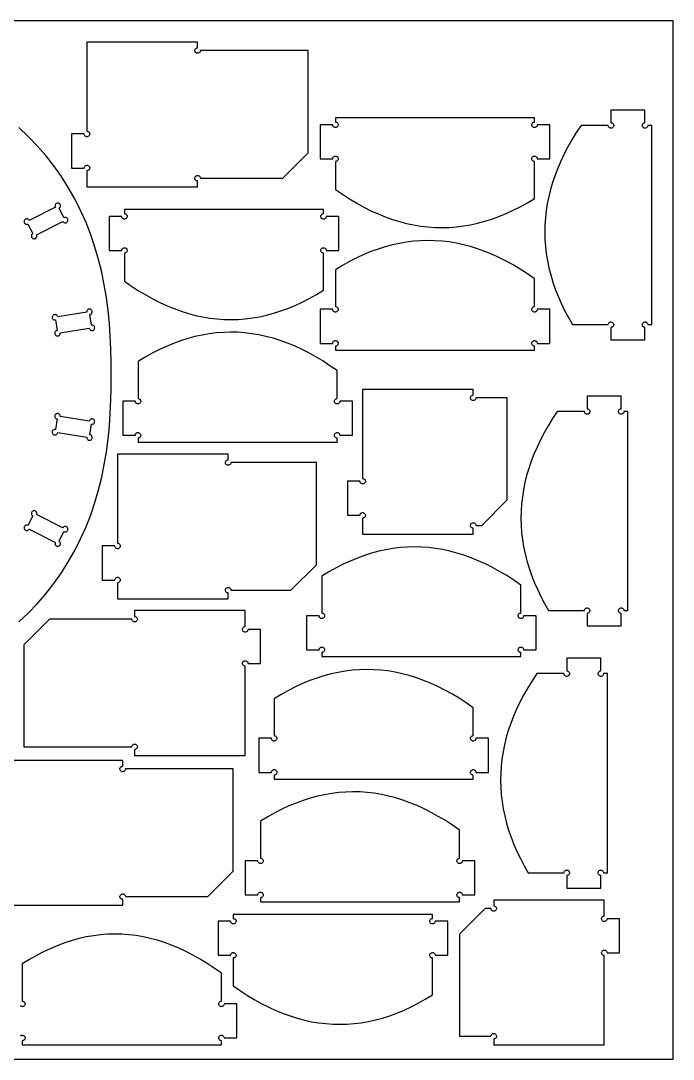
# Model space of a CAD drawing. Extents: x 0 to 2440, y -1470 to 1220.
# Drawn here: x 1673 to 2440, y 0 to 1220 of the extents above; entities that cross this region are included whole.
import ezdxf

# ---------------------------------------------------------------- set-up
doc = ezdxf.new("R2010")
doc.units = 0
doc.layers.add('CUT', color=1, linetype='Continuous')
doc.layers.add('REFERENCE-SHEET', color=8, linetype='Continuous')

msp = doc.modelspace()

# ---------------------------------------------------------------- linework, layer by layer
at = {"layer": 'CUT'}
for points in [[(1751, 1195), (1751, 1090.2), (1751.7, 1090.1), (1752.3, 1089.9), (1752.9, 1089.6), (1753.4, 1089.1), (1753.8, 1088.5), (1754.1, 1087.9), (1754.2, 1087.2), (1754.2, 1086.5), (1754, 1085.9), (1753.7, 1085.3), (1753.3, 1084.7), (1752.7, 1084.3), (1752.1, 1084), (1751.5, 1083.8), (1750.8, 1083.8), (1750.1, 1083.9), (1749.5, 1084.2), (1748.9, 1084.6), (1748.4, 1085.1), (1748.1, 1085.7), (1747.9, 1086.3), (1747.8, 1087), (1733, 1087), (1733, 1047), (1747.8, 1047), (1747.9, 1047.7), (1748.1, 1048.3), (1748.4, 1048.9), (1748.9, 1049.4), (1749.5, 1049.8), (1750.1, 1050.1), (1750.8, 1050.2), (1751.5, 1050.2), (1752.1, 1050), (1752.7, 1049.7), (1753.3, 1049.3), (1753.7, 1048.7), (1754, 1048.1), (1754.2, 1047.5), (1754.2, 1046.8), (1754.1, 1046.1), (1753.8, 1045.5), (1753.4, 1044.9), (1752.9, 1044.4), (1752.3, 1044.1), (1751.7, 1043.9), (1751, 1043.8), (1751, 1025), (1881, 1025), (1881, 1031.8), (1880.3, 1031.9), (1879.7, 1032.1), (1879.1, 1032.4), (1878.6, 1032.9), (1878.2, 1033.5), (1877.9, 1034.1), (1877.8, 1034.8), (1877.8, 1035.5), (1878, 1036.1), (1878.3, 1036.7), (1878.7, 1037.3), (1879.3, 1037.7), (1879.9, 1038), (1880.5, 1038.2), (1881.2, 1038.2), (1881.9, 1038.1), (1882.5, 1037.8), (1883.1, 1037.4), (1883.6, 1036.9), (1883.9, 1036.3), (1884.1, 1035.7), (1884.2, 1035), (1981, 1035), (2011, 1065), (2011, 1185), (1884.2, 1185), (1884.1, 1184.3), (1883.9, 1183.7), (1883.6, 1183.1), (1883.1, 1182.6), (1882.5, 1182.2), (1881.9, 1181.9), (1881.2, 1181.8), (1880.5, 1181.8), (1879.9, 1182), (1879.3, 1182.3), (1878.7, 1182.7), (1878.3, 1183.3), (1878, 1183.9), (1877.8, 1184.5), (1877.8, 1185.2), (1877.9, 1185.9), (1878.2, 1186.5), (1878.6, 1187.1), (1879.1, 1187.6), (1879.7, 1187.9), (1880.3, 1188.1), (1881, 1188.2), (1881, 1195)], [(2414.8, 1097), (2410, 1097), (2410, 1096.3), (2409.8, 1095.7), (2409.4, 1095.1), (2408.9, 1094.6), (2408.4, 1094.2), (2407.7, 1093.9), (2407.1, 1093.8), (2406.4, 1093.8), (2405.7, 1094), (2405.1, 1094.3), (2404.6, 1094.7), (2404.2, 1095.3), (2403.8, 1095.9), (2403.7, 1096.5), (2403.7, 1097.2), (2403.8, 1097.9), (2404, 1098.5), (2404.4, 1099.1), (2404.9, 1099.6), (2405.5, 1099.9), (2406.2, 1100.1), (2406.8, 1100.2), (2406.8, 1115), (2366.8, 1115), (2366.8, 1100.2), (2367.5, 1100.1), (2368.2, 1099.9), (2368.8, 1099.6), (2369.3, 1099.1), (2369.7, 1098.5), (2369.9, 1097.9), (2370, 1097.2), (2370, 1096.5), (2369.8, 1095.9), (2369.5, 1095.3), (2369.1, 1094.7), (2368.6, 1094.3), (2368, 1094), (2367.3, 1093.8), (2366.6, 1093.8), (2365.9, 1093.9), (2365.3, 1094.2), (2364.7, 1094.6), (2364.3, 1095.1), (2363.9, 1095.7), (2363.7, 1096.3), (2363.6, 1097), (2331.7, 1097), (2326.1, 1088.6), (2321, 1080.3), (2316.2, 1071.9), (2311.9, 1063.6), (2307.9, 1055.2), (2304.3, 1046.9), (2301.1, 1038.5), (2298.2, 1030.1), (2295.7, 1021.8), (2293.7, 1013.4), (2292, 1005.1), (2290.7, 996.7), (2289.7, 988.4), (2289.2, 980), (2289, 971.6), (2289.2, 963.3), (2289.8, 954.9), (2290.8, 946.6), (2292.1, 938.2), (2293.9, 929.9), (2296, 921.5), (2298.5, 913.1), (2301.4, 904.8), (2304.7, 896.4), (2308.3, 888.1), (2312.4, 879.7), (2316.8, 871.4), (2321.6, 863), (2363.6, 863), (2363.7, 863.7), (2363.9, 864.3), (2364.3, 864.9), (2364.7, 865.4), (2365.3, 865.8), (2365.9, 866.1), (2366.6, 866.2), (2367.3, 866.2), (2368, 866), (2368.6, 865.7), (2369.1, 865.3), (2369.5, 864.7), (2369.8, 864.1), (2370, 863.5), (2370, 862.8), (2369.9, 862.1), (2369.7, 861.5), (2369.3, 860.9), (2368.8, 860.4), (2368.2, 860.1), (2367.5, 859.9), (2366.8, 859.8), (2366.8, 845), (2406.8, 845), (2406.8, 859.8), (2406.2, 859.9), (2405.5, 860.1), (2404.9, 860.4), (2404.4, 860.9), (2404, 861.5), (2403.8, 862.1), (2403.7, 862.8), (2403.7, 863.5), (2403.8, 864.1), (2404.2, 864.7), (2404.6, 865.3), (2405.1, 865.7), (2405.7, 866), (2406.4, 866.2), (2407.1, 866.2), (2407.7, 866.1), (2408.4, 865.8), (2408.9, 865.4), (2409.4, 864.9), (2409.8, 864.3), (2410, 863.7), (2410, 863), (2414.8, 863)], [(2043, 1105.8), (2043, 1101), (2043.7, 1101), (2044.3, 1100.7), (2044.9, 1100.4), (2045.4, 1099.9), (2045.8, 1099.4), (2046.1, 1098.7), (2046.2, 1098.1), (2046.2, 1097.4), (2046, 1096.7), (2045.7, 1096.1), (2045.3, 1095.6), (2044.7, 1095.1), (2044.1, 1094.8), (2043.5, 1094.7), (2042.8, 1094.6), (2042.1, 1094.8), (2041.5, 1095), (2040.9, 1095.4), (2040.4, 1095.9), (2040.1, 1096.5), (2039.9, 1097.1), (2039.8, 1097.8), (2025, 1097.8), (2025, 1057.8), (2039.8, 1057.8), (2039.9, 1058.5), (2040.1, 1059.2), (2040.4, 1059.7), (2040.9, 1060.2), (2041.5, 1060.6), (2042.1, 1060.9), (2042.8, 1061), (2043.5, 1061), (2044.1, 1060.8), (2044.7, 1060.5), (2045.3, 1060.1), (2045.7, 1059.6), (2046, 1058.9), (2046.2, 1058.3), (2046.2, 1057.6), (2046.1, 1056.9), (2045.8, 1056.3), (2045.4, 1055.7), (2044.9, 1055.3), (2044.3, 1054.9), (2043.7, 1054.7), (2043, 1054.6), (2043, 1021.9), (2051.4, 1016.1), (2059.7, 1010.7), (2068.1, 1005.7), (2076.4, 1001.1), (2084.8, 996.9), (2093.1, 993.1), (2101.5, 989.7), (2109.9, 986.7), (2118.2, 984.1), (2126.6, 981.9), (2134.9, 980.1), (2143.3, 978.7), (2151.6, 977.8), (2160, 977.2), (2168.4, 977), (2176.7, 977.2), (2185.1, 977.9), (2193.4, 978.9), (2201.8, 980.3), (2210.1, 982.1), (2218.5, 984.4), (2226.9, 987), (2235.2, 990.1), (2243.6, 993.5), (2251.9, 997.4), (2260.3, 1001.6), (2268.6, 1006.3), (2277, 1011.3), (2277, 1054.6), (2276.3, 1054.7), (2275.7, 1054.9), (2275.1, 1055.3), (2274.6, 1055.7), (2274.2, 1056.3), (2273.9, 1056.9), (2273.8, 1057.6), (2273.8, 1058.3), (2274, 1058.9), (2274.3, 1059.6), (2274.7, 1060.1), (2275.3, 1060.5), (2275.9, 1060.8), (2276.5, 1061), (2277.2, 1061), (2277.9, 1060.9), (2278.5, 1060.6), (2279.1, 1060.2), (2279.6, 1059.7), (2279.9, 1059.2), (2280.1, 1058.5), (2280.2, 1057.8), (2295, 1057.8), (2295, 1097.8), (2280.2, 1097.8), (2280.1, 1097.1), (2279.9, 1096.5), (2279.6, 1095.9), (2279.1, 1095.4), (2278.5, 1095), (2277.9, 1094.8), (2277.2, 1094.6), (2276.5, 1094.7), (2275.9, 1094.8), (2275.3, 1095.1), (2274.7, 1095.6), (2274.3, 1096.1), (2274, 1096.7), (2273.8, 1097.4), (2273.8, 1098.1), (2273.9, 1098.7), (2274.2, 1099.4), (2274.6, 1099.9), (2275.1, 1100.4), (2275.7, 1100.7), (2276.3, 1101), (2277, 1101), (2277, 1105.8)], [(1687.4, 970), (1686.8, 969.6), (1686.4, 969.1), (1686, 968.5), (1685.8, 967.9), (1685.7, 967.2), (1685.7, 966.5), (1685.9, 965.9), (1686.3, 965.3), (1686.7, 964.8), (1687.3, 964.4), (1687.9, 964.1), (1688.6, 963.9), (1689.2, 963.9), (1689.9, 964.1), (1690.5, 964.4), (1691.1, 964.8), (1691.5, 965.3), (1691.8, 965.9), (1692, 966.6), (1692.1, 967.3), (1692, 967.9), (1691.7, 968.6), (1722.6, 984.3), (1722.9, 983.7), (1723.4, 983.2), (1724, 982.9), (1724.6, 982.6), (1725.3, 982.5), (1726, 982.6), (1726.6, 982.8), (1727.2, 983.1), (1727.8, 983.6), (1728.2, 984.1), (1728.4, 984.7), (1728.6, 985.4), (1728.6, 986.1), (1728.4, 986.8), (1728.1, 987.4), (1727.7, 987.9), (1727.2, 988.4), (1726.6, 988.7), (1725.9, 988.9), (1725.3, 988.9), (1724.6, 988.8), (1723.9, 988.6), (1718.2, 999.8), (1718.8, 1000.2), (1719.3, 1000.7), (1719.6, 1001.2), (1719.9, 1001.9), (1720, 1002.6), (1719.9, 1003.3), (1719.7, 1003.9), (1719.4, 1004.5), (1718.9, 1005), (1718.4, 1005.4), (1717.8, 1005.7), (1717.1, 1005.8), (1716.4, 1005.8), (1715.7, 1005.7), (1715.1, 1005.4), (1714.6, 1005), (1714.1, 1004.5), (1713.8, 1003.9), (1713.6, 1003.2), (1713.6, 1002.5), (1713.7, 1001.8), (1713.9, 1001.2), (1683.1, 985.5), (1682.7, 986.1), (1682.2, 986.6), (1681.7, 986.9), (1681, 987.2), (1680.3, 987.2), (1679.7, 987.2), (1679, 987), (1678.4, 986.7), (1677.9, 986.2), (1677.5, 985.7), (1677.2, 985), (1677.1, 984.4), (1677.1, 983.7), (1677.2, 983), (1677.5, 982.4), (1677.9, 981.8), (1678.4, 981.4), (1679, 981.1), (1679.7, 980.9), (1680.4, 980.9), (1681.1, 981), (1681.7, 981.2)], [(1795, 998.2), (1795, 993.4), (1795.7, 993.3), (1796.3, 993.1), (1796.9, 992.7), (1797.4, 992.2), (1797.8, 991.7), (1798.1, 991.1), (1798.2, 990.4), (1798.2, 989.7), (1798, 989), (1797.7, 988.4), (1797.3, 987.9), (1796.7, 987.5), (1796.1, 987.2), (1795.5, 987), (1794.8, 987), (1794.1, 987.1), (1793.5, 987.3), (1792.9, 987.7), (1792.4, 988.2), (1792.1, 988.8), (1791.9, 989.5), (1791.8, 990.2), (1777, 990.2), (1777, 950.2), (1791.8, 950.2), (1791.9, 950.8), (1792.1, 951.5), (1792.4, 952.1), (1792.9, 952.6), (1793.5, 953), (1794.1, 953.2), (1794.8, 953.3), (1795.5, 953.3), (1796.1, 953.1), (1796.7, 952.8), (1797.3, 952.4), (1797.7, 951.9), (1798, 951.3), (1798.2, 950.6), (1798.2, 949.9), (1798.1, 949.2), (1797.8, 948.6), (1797.4, 948.1), (1796.9, 947.6), (1796.3, 947.2), (1795.7, 947), (1795, 947), (1795, 914.2), (1803.4, 908.3), (1811.7, 902.9), (1820.1, 897.9), (1828.4, 893.2), (1836.8, 889), (1845.1, 885.2), (1853.5, 881.8), (1861.9, 878.8), (1870.2, 876.1), (1878.6, 873.9), (1886.9, 872.1), (1895.3, 870.8), (1903.6, 869.8), (1912, 869.2), (1920.4, 869), (1928.7, 869.2), (1937.1, 869.9), (1945.4, 870.9), (1953.8, 872.3), (1962.1, 874.2), (1970.5, 876.4), (1978.9, 879.1), (1987.2, 882.1), (1995.6, 885.6), (2003.9, 889.5), (2012.3, 893.7), (2020.6, 898.4), (2029, 903.5), (2029, 947), (2028.3, 947), (2027.7, 947.2), (2027.1, 947.6), (2026.6, 948.1), (2026.2, 948.6), (2025.9, 949.2), (2025.8, 949.9), (2025.8, 950.6), (2026, 951.3), (2026.3, 951.9), (2026.7, 952.4), (2027.3, 952.8), (2027.9, 953.1), (2028.5, 953.3), (2029.2, 953.3), (2029.9, 953.2), (2030.5, 953), (2031.1, 952.6), (2031.6, 952.1), (2031.9, 951.5), (2032.1, 950.8), (2032.2, 950.2), (2047, 950.2), (2047, 990.2), (2032.2, 990.2), (2032.1, 989.5), (2031.9, 988.8), (2031.6, 988.2), (2031.1, 987.7), (2030.5, 987.3), (2029.9, 987.1), (2029.2, 987), (2028.5, 987), (2027.9, 987.2), (2027.3, 987.5), (2026.7, 987.9), (2026.3, 988.4), (2026, 989), (2025.8, 989.7), (2025.8, 990.4), (2025.9, 991.1), (2026.2, 991.7), (2026.6, 992.2), (2027.1, 992.7), (2027.7, 993.1), (2028.3, 993.3), (2029, 993.4), (2029, 998.2)], [(2277, 833), (2277, 837.8), (2276.3, 837.9), (2275.7, 838.1), (2275.1, 838.4), (2274.6, 838.9), (2274.2, 839.5), (2273.9, 840.1), (2273.8, 840.8), (2273.8, 841.5), (2274, 842.1), (2274.3, 842.7), (2274.7, 843.3), (2275.3, 843.7), (2275.9, 844), (2276.5, 844.2), (2277.2, 844.2), (2277.9, 844.1), (2278.5, 843.8), (2279.1, 843.4), (2279.6, 842.9), (2279.9, 842.3), (2280.1, 841.7), (2280.2, 841), (2295, 841), (2295, 881), (2280.2, 881), (2280.1, 880.3), (2279.9, 879.7), (2279.6, 879.1), (2279.1, 878.6), (2278.5, 878.2), (2277.9, 877.9), (2277.2, 877.8), (2276.5, 877.8), (2275.9, 878), (2275.3, 878.3), (2274.7, 878.7), (2274.3, 879.3), (2274, 879.9), (2273.8, 880.5), (2273.8, 881.2), (2273.9, 881.9), (2274.2, 882.5), (2274.6, 883.1), (2275.1, 883.6), (2275.7, 883.9), (2276.3, 884.1), (2277, 884.2), (2277, 916.9), (2268.6, 922.7), (2260.3, 928.1), (2251.9, 933.1), (2243.6, 937.7), (2235.2, 941.9), (2226.9, 945.7), (2218.5, 949.1), (2210.1, 952.1), (2201.8, 954.7), (2193.4, 956.9), (2185.1, 958.7), (2176.7, 960.1), (2168.4, 961.1), (2160, 961.6), (2151.6, 961.8), (2143.3, 961.6), (2134.9, 961), (2126.6, 959.9), (2118.2, 958.5), (2109.9, 956.7), (2101.5, 954.4), (2093.1, 951.8), (2084.8, 948.8), (2076.4, 945.3), (2068.1, 941.5), (2059.7, 937.2), (2051.4, 932.6), (2043, 927.5), (2043, 884.2), (2043.7, 884.1), (2044.3, 883.9), (2044.9, 883.6), (2045.4, 883.1), (2045.8, 882.5), (2046.1, 881.9), (2046.2, 881.2), (2046.2, 880.5), (2046, 879.9), (2045.7, 879.3), (2045.3, 878.7), (2044.7, 878.3), (2044.1, 878), (2043.5, 877.8), (2042.8, 877.8), (2042.1, 877.9), (2041.5, 878.2), (2040.9, 878.6), (2040.4, 879.1), (2040.1, 879.7), (2039.9, 880.3), (2039.8, 881), (2025, 881), (2025, 841), (2039.8, 841), (2039.9, 841.7), (2040.1, 842.3), (2040.4, 842.9), (2040.9, 843.4), (2041.5, 843.8), (2042.1, 844.1), (2042.8, 844.2), (2043.5, 844.2), (2044.1, 844), (2044.7, 843.7), (2045.3, 843.3), (2045.7, 842.7), (2046, 842.1), (2046.2, 841.5), (2046.2, 840.8), (2046.1, 840.1), (2045.8, 839.5), (2045.4, 838.9), (2044.9, 838.4), (2044.3, 838.1), (2043.7, 837.9), (2043, 837.8), (2043, 833)], [(1715.9, 856.1), (1715.2, 855.9), (1714.6, 855.6), (1714.1, 855.1), (1713.7, 854.6), (1713.4, 854), (1713.2, 853.3), (1713.2, 852.6), (1713.3, 852), (1713.6, 851.3), (1714, 850.8), (1714.5, 850.3), (1715.1, 850), (1715.8, 849.8), (1716.4, 849.7), (1717.1, 849.8), (1717.8, 850), (1718.3, 850.4), (1718.8, 850.8), (1719.2, 851.4), (1719.5, 852), (1719.6, 852.7), (1719.6, 853.4), (1753.7, 858.8), (1753.9, 858.2), (1754.2, 857.5), (1754.7, 857), (1755.2, 856.6), (1755.8, 856.3), (1756.5, 856.1), (1757.2, 856.1), (1757.8, 856.3), (1758.5, 856.5), (1759, 856.9), (1759.5, 857.4), (1759.8, 858), (1760, 858.7), (1760.1, 859.4), (1760, 860), (1759.8, 860.7), (1759.4, 861.3), (1758.9, 861.8), (1758.4, 862.1), (1757.7, 862.4), (1757.1, 862.5), (1756.4, 862.5), (1754.4, 874.9), (1755.1, 875.1), (1755.7, 875.4), (1756.2, 875.8), (1756.6, 876.4), (1756.9, 877), (1757.1, 877.7), (1757.1, 878.4), (1757, 879), (1756.7, 879.7), (1756.3, 880.2), (1755.8, 880.7), (1755.2, 881), (1754.6, 881.2), (1753.9, 881.3), (1753.2, 881.2), (1752.5, 881), (1752, 880.6), (1751.5, 880.1), (1751.1, 879.6), (1750.8, 878.9), (1750.7, 878.3), (1750.8, 877.6), (1716.6, 872.2), (1716.4, 872.8), (1716.1, 873.4), (1715.7, 874), (1715.1, 874.4), (1714.5, 874.7), (1713.8, 874.8), (1713.1, 874.9), (1712.5, 874.7), (1711.8, 874.5), (1711.3, 874.1), (1710.8, 873.5), (1710.5, 873), (1710.3, 872.3), (1710.2, 871.6), (1710.3, 870.9), (1710.5, 870.3), (1710.9, 869.7), (1711.4, 869.2), (1711.9, 868.8), (1712.6, 868.6), (1713.2, 868.5), (1713.9, 868.5)], [(2045, 725), (2045, 729.8), (2044.3, 729.9), (2043.7, 730.1), (2043.1, 730.4), (2042.6, 730.9), (2042.2, 731.5), (2041.9, 732.1), (2041.8, 732.8), (2041.8, 733.5), (2042, 734.1), (2042.3, 734.7), (2042.7, 735.3), (2043.3, 735.7), (2043.9, 736), (2044.5, 736.2), (2045.2, 736.2), (2045.9, 736.1), (2046.5, 735.8), (2047.1, 735.4), (2047.6, 734.9), (2047.9, 734.3), (2048.1, 733.7), (2048.2, 733), (2063, 733), (2063, 773), (2048.2, 773), (2048.1, 772.3), (2047.9, 771.7), (2047.6, 771.1), (2047.1, 770.6), (2046.5, 770.2), (2045.9, 769.9), (2045.2, 769.8), (2044.5, 769.8), (2043.9, 770), (2043.3, 770.3), (2042.7, 770.7), (2042.3, 771.3), (2042, 771.9), (2041.8, 772.5), (2041.8, 773.2), (2041.9, 773.9), (2042.2, 774.5), (2042.6, 775.1), (2043.1, 775.6), (2043.7, 775.9), (2044.3, 776.1), (2045, 776.2), (2045, 809), (2036.6, 814.8), (2028.3, 820.3), (2019.9, 825.3), (2011.6, 829.9), (2003.2, 834.1), (1994.9, 838), (1986.5, 841.4), (1978.1, 844.4), (1969.8, 847), (1961.4, 849.2), (1953.1, 851), (1944.7, 852.4), (1936.4, 853.4), (1928, 854), (1919.6, 854.2), (1911.3, 853.9), (1902.9, 853.3), (1894.6, 852.3), (1886.2, 850.8), (1877.9, 849), (1869.5, 846.7), (1861.1, 844.1), (1852.8, 841), (1844.4, 837.5), (1836.1, 833.7), (1827.7, 829.4), (1819.4, 824.7), (1811, 819.6), (1811, 776.2), (1811.7, 776.1), (1812.3, 775.9), (1812.9, 775.6), (1813.4, 775.1), (1813.8, 774.5), (1814.1, 773.9), (1814.2, 773.2), (1814.2, 772.5), (1814, 771.9), (1813.7, 771.3), (1813.3, 770.7), (1812.7, 770.3), (1812.1, 770), (1811.5, 769.8), (1810.8, 769.8), (1810.1, 769.9), (1809.5, 770.2), (1808.9, 770.6), (1808.4, 771.1), (1808.1, 771.7), (1807.9, 772.3), (1807.8, 773), (1793, 773), (1793, 733), (1807.8, 733), (1807.9, 733.7), (1808.1, 734.3), (1808.4, 734.9), (1808.9, 735.4), (1809.5, 735.8), (1810.1, 736.1), (1810.8, 736.2), (1811.5, 736.2), (1812.1, 736), (1812.7, 735.7), (1813.3, 735.3), (1813.7, 734.7), (1814, 734.1), (1814.2, 733.5), (1814.2, 732.8), (1814.1, 732.1), (1813.8, 731.5), (1813.4, 730.9), (1812.9, 730.4), (1812.3, 730.1), (1811.7, 729.9), (1811, 729.8), (1811, 725)], [(2075, 787), (2075, 682.2), (2075.7, 682.1), (2076.3, 681.9), (2076.9, 681.6), (2077.4, 681.1), (2077.8, 680.5), (2078.1, 679.9), (2078.2, 679.2), (2078.2, 678.5), (2078, 677.9), (2077.7, 677.3), (2077.3, 676.7), (2076.7, 676.3), (2076.1, 676), (2075.5, 675.8), (2074.8, 675.8), (2074.1, 675.9), (2073.5, 676.2), (2072.9, 676.6), (2072.4, 677.1), (2072.1, 677.7), (2071.9, 678.3), (2071.8, 679), (2057, 679), (2057, 639), (2071.8, 639), (2071.9, 639.7), (2072.1, 640.3), (2072.4, 640.9), (2072.9, 641.4), (2073.5, 641.8), (2074.1, 642.1), (2074.8, 642.2), (2075.5, 642.2), (2076.1, 642), (2076.7, 641.7), (2077.3, 641.3), (2077.7, 640.7), (2078, 640.1), (2078.2, 639.5), (2078.2, 638.8), (2078.1, 638.1), (2077.8, 637.5), (2077.4, 636.9), (2076.9, 636.4), (2076.3, 636.1), (2075.7, 635.9), (2075, 635.8), (2075, 617), (2205, 617), (2205, 623.8), (2204.3, 623.9), (2203.7, 624.1), (2203.1, 624.4), (2202.6, 624.9), (2202.2, 625.5), (2201.9, 626.1), (2201.8, 626.8), (2201.8, 627.5), (2202, 628.1), (2202.3, 628.7), (2202.7, 629.3), (2203.3, 629.7), (2203.9, 630), (2204.5, 630.2), (2205.2, 630.2), (2205.9, 630.1), (2206.5, 629.8), (2207.1, 629.4), (2207.6, 628.9), (2207.9, 628.3), (2208.1, 627.7), (2208.2, 627), (2215, 627), (2245, 657), (2245, 777), (2208.2, 777), (2208.1, 776.3), (2207.9, 775.7), (2207.6, 775.1), (2207.1, 774.6), (2206.5, 774.2), (2205.9, 773.9), (2205.2, 773.8), (2204.5, 773.8), (2203.9, 774), (2203.3, 774.3), (2202.7, 774.7), (2202.3, 775.3), (2202, 775.9), (2201.8, 776.5), (2201.8, 777.2), (2201.9, 777.9), (2202.2, 778.5), (2202.6, 779.1), (2203.1, 779.6), (2203.7, 779.9), (2204.3, 780.1), (2205, 780.2), (2205, 787)], [(2386.8, 761), (2382, 761), (2382, 760.3), (2381.8, 759.7), (2381.4, 759.1), (2380.9, 758.6), (2380.4, 758.2), (2379.7, 757.9), (2379.1, 757.8), (2378.4, 757.8), (2377.7, 758), (2377.1, 758.3), (2376.6, 758.7), (2376.2, 759.3), (2375.8, 759.9), (2375.7, 760.5), (2375.7, 761.2), (2375.8, 761.9), (2376, 762.5), (2376.4, 763.1), (2376.9, 763.6), (2377.5, 763.9), (2378.2, 764.1), (2378.8, 764.2), (2378.8, 779), (2338.8, 779), (2338.8, 764.2), (2339.5, 764.1), (2340.2, 763.9), (2340.8, 763.6), (2341.3, 763.1), (2341.7, 762.5), (2341.9, 761.9), (2342, 761.2), (2342, 760.5), (2341.8, 759.9), (2341.5, 759.3), (2341.1, 758.7), (2340.6, 758.3), (2340, 758), (2339.3, 757.8), (2338.6, 757.8), (2337.9, 757.9), (2337.3, 758.2), (2336.7, 758.6), (2336.3, 759.1), (2335.9, 759.7), (2335.7, 760.3), (2335.6, 761), (2303.7, 761), (2298.1, 752.6), (2293, 744.3), (2288.2, 735.9), (2283.9, 727.6), (2279.9, 719.2), (2276.3, 710.9), (2273.1, 702.5), (2270.2, 694.1), (2267.7, 685.8), (2265.7, 677.4), (2264, 669.1), (2262.7, 660.7), (2261.7, 652.4), (2261.2, 644), (2261, 635.6), (2261.2, 627.3), (2261.8, 618.9), (2262.8, 610.6), (2264.1, 602.2), (2265.9, 593.9), (2268, 585.5), (2270.5, 577.1), (2273.4, 568.8), (2276.7, 560.4), (2280.3, 552.1), (2284.4, 543.7), (2288.8, 535.4), (2293.6, 527), (2335.6, 527), (2335.7, 527.7), (2335.9, 528.3), (2336.3, 528.9), (2336.7, 529.4), (2337.3, 529.8), (2337.9, 530.1), (2338.6, 530.2), (2339.3, 530.2), (2340, 530), (2340.6, 529.7), (2341.1, 529.3), (2341.5, 528.7), (2341.8, 528.1), (2342, 527.5), (2342, 526.8), (2341.9, 526.1), (2341.7, 525.5), (2341.3, 524.9), (2340.8, 524.4), (2340.2, 524.1), (2339.5, 523.9), (2338.8, 523.8), (2338.8, 509), (2378.8, 509), (2378.8, 523.8), (2378.2, 523.9), (2377.5, 524.1), (2376.9, 524.4), (2376.4, 524.9), (2376, 525.5), (2375.8, 526.1), (2375.7, 526.8), (2375.7, 527.5), (2375.8, 528.1), (2376.2, 528.7), (2376.6, 529.3), (2377.1, 529.7), (2377.7, 530), (2378.4, 530.2), (2379.1, 530.2), (2379.7, 530.1), (2380.4, 529.8), (2380.9, 529.4), (2381.4, 528.9), (2381.8, 528.3), (2382, 527.7), (2382, 527), (2386.8, 527)], [(1713.9, 739.9), (1713.2, 739.9), (1712.6, 739.8), (1711.9, 739.6), (1711.4, 739.2), (1710.9, 738.7), (1710.5, 738.1), (1710.3, 737.5), (1710.2, 736.8), (1710.3, 736.1), (1710.5, 735.4), (1710.8, 734.9), (1711.3, 734.3), (1711.8, 733.9), (1712.5, 733.7), (1713.1, 733.5), (1713.8, 733.6), (1714.5, 733.7), (1715.1, 734), (1715.7, 734.4), (1716.1, 735), (1716.4, 735.6), (1716.6, 736.2), (1750.8, 730.8), (1750.7, 730.1), (1750.8, 729.5), (1751.1, 728.8), (1751.5, 728.3), (1752, 727.8), (1752.5, 727.4), (1753.2, 727.2), (1753.9, 727.1), (1754.6, 727.2), (1755.2, 727.4), (1755.8, 727.7), (1756.3, 728.2), (1756.7, 728.7), (1757, 729.4), (1757.1, 730), (1757.1, 730.7), (1756.9, 731.4), (1756.6, 732), (1756.2, 732.6), (1755.7, 733), (1755.1, 733.3), (1754.4, 733.5), (1756.4, 745.9), (1757.1, 745.9), (1757.7, 746), (1758.4, 746.3), (1758.9, 746.6), (1759.4, 747.1), (1759.8, 747.7), (1760, 748.4), (1760.1, 749), (1760, 749.7), (1759.8, 750.4), (1759.5, 751), (1759, 751.5), (1758.5, 751.9), (1757.8, 752.1), (1757.2, 752.3), (1756.5, 752.3), (1755.8, 752.1), (1755.2, 751.8), (1754.7, 751.4), (1754.2, 750.9), (1753.9, 750.2), (1753.7, 749.6), (1719.6, 755), (1719.6, 755.7), (1719.5, 756.4), (1719.2, 757), (1718.8, 757.6), (1718.3, 758), (1717.8, 758.4), (1717.1, 758.6), (1716.4, 758.7), (1715.8, 758.6), (1715.1, 758.4), (1714.5, 758.1), (1714, 757.6), (1713.6, 757.1), (1713.3, 756.4), (1713.2, 755.8), (1713.2, 755.1), (1713.4, 754.4), (1713.7, 753.8), (1714.1, 753.3), (1714.6, 752.8), (1715.2, 752.5), (1715.9, 752.3)], [(1787, 711), (1787, 606.2), (1787.7, 606.1), (1788.3, 605.9), (1788.9, 605.6), (1789.4, 605.1), (1789.8, 604.5), (1790.1, 603.9), (1790.2, 603.2), (1790.2, 602.5), (1790, 601.9), (1789.7, 601.3), (1789.3, 600.7), (1788.7, 600.3), (1788.1, 600), (1787.5, 599.8), (1786.8, 599.8), (1786.1, 599.9), (1785.5, 600.2), (1784.9, 600.6), (1784.4, 601.1), (1784.1, 601.7), (1783.9, 602.3), (1783.8, 603), (1769, 603), (1769, 563), (1783.8, 563), (1783.9, 563.7), (1784.1, 564.3), (1784.4, 564.9), (1784.9, 565.4), (1785.5, 565.8), (1786.1, 566.1), (1786.8, 566.2), (1787.5, 566.2), (1788.1, 566), (1788.7, 565.7), (1789.3, 565.3), (1789.7, 564.7), (1790, 564.1), (1790.2, 563.5), (1790.2, 562.8), (1790.1, 562.1), (1789.8, 561.5), (1789.4, 560.9), (1788.9, 560.4), (1788.3, 560.1), (1787.7, 559.9), (1787, 559.8), (1787, 541), (1917, 541), (1917, 547.8), (1916.3, 547.9), (1915.7, 548.1), (1915.1, 548.4), (1914.6, 548.9), (1914.2, 549.5), (1913.9, 550.1), (1913.8, 550.8), (1913.8, 551.5), (1914, 552.1), (1914.3, 552.7), (1914.7, 553.3), (1915.3, 553.7), (1915.9, 554), (1916.5, 554.2), (1917.2, 554.2), (1917.9, 554.1), (1918.5, 553.8), (1919.1, 553.4), (1919.6, 552.9), (1919.9, 552.3), (1920.1, 551.7), (1920.2, 551), (1990.6, 551), (2020.6, 581), (2020.6, 701), (1920.2, 701), (1920.1, 700.3), (1919.9, 699.7), (1919.6, 699.1), (1919.1, 698.6), (1918.5, 698.2), (1917.9, 697.9), (1917.2, 697.8), (1916.5, 697.8), (1915.9, 698), (1915.3, 698.3), (1914.7, 698.7), (1914.3, 699.3), (1914, 699.9), (1913.8, 700.5), (1913.8, 701.2), (1913.9, 701.9), (1914.2, 702.5), (1914.6, 703.1), (1915.1, 703.6), (1915.7, 703.9), (1916.3, 704.1), (1917, 704.2), (1917, 711)], [(1681.7, 627.2), (1681.1, 627.4), (1680.4, 627.5), (1679.7, 627.5), (1679, 627.3), (1678.4, 627), (1677.9, 626.6), (1677.5, 626), (1677.2, 625.4), (1677.1, 624.7), (1677.1, 624), (1677.2, 623.4), (1677.5, 622.7), (1677.9, 622.2), (1678.4, 621.7), (1679, 621.4), (1679.7, 621.2), (1680.3, 621.2), (1681, 621.2), (1681.7, 621.5), (1682.2, 621.8), (1682.7, 622.3), (1683.1, 622.9), (1713.9, 607.2), (1713.7, 606.6), (1713.6, 605.9), (1713.6, 605.2), (1713.8, 604.5), (1714.1, 603.9), (1714.6, 603.4), (1715.1, 603), (1715.7, 602.7), (1716.4, 602.6), (1717.1, 602.6), (1717.8, 602.7), (1718.4, 603), (1718.9, 603.4), (1719.4, 603.9), (1719.7, 604.5), (1719.9, 605.1), (1720, 605.8), (1719.9, 606.5), (1719.6, 607.2), (1719.3, 607.7), (1718.8, 608.2), (1718.2, 608.6), (1723.9, 619.8), (1724.6, 619.6), (1725.3, 619.5), (1725.9, 619.5), (1726.6, 619.7), (1727.2, 620), (1727.7, 620.5), (1728.1, 621), (1728.4, 621.6), (1728.6, 622.3), (1728.6, 623), (1728.4, 623.7), (1728.2, 624.3), (1727.8, 624.8), (1727.2, 625.3), (1726.6, 625.6), (1726, 625.8), (1725.3, 625.9), (1724.6, 625.8), (1724, 625.5), (1723.4, 625.2), (1722.9, 624.7), (1722.6, 624.1), (1691.7, 639.8), (1692, 640.5), (1692.1, 641.1), (1692, 641.8), (1691.8, 642.5), (1691.5, 643.1), (1691.1, 643.6), (1690.5, 644), (1689.9, 644.3), (1689.2, 644.5), (1688.6, 644.5), (1687.9, 644.3), (1687.3, 644), (1686.7, 643.6), (1686.3, 643.1), (1685.9, 642.5), (1685.7, 641.9), (1685.7, 641.2), (1685.8, 640.5), (1686, 639.9), (1686.4, 639.3), (1686.8, 638.8), (1687.4, 638.4)], [(2261, 473), (2261, 477.8), (2260.3, 477.9), (2259.7, 478.1), (2259.1, 478.4), (2258.6, 478.9), (2258.2, 479.5), (2257.9, 480.1), (2257.8, 480.8), (2257.8, 481.5), (2258, 482.1), (2258.3, 482.7), (2258.7, 483.3), (2259.3, 483.7), (2259.9, 484), (2260.5, 484.2), (2261.2, 484.2), (2261.9, 484.1), (2262.5, 483.8), (2263.1, 483.4), (2263.6, 482.9), (2263.9, 482.3), (2264.1, 481.7), (2264.2, 481), (2279, 481), (2279, 521), (2264.2, 521), (2264.1, 520.3), (2263.9, 519.7), (2263.6, 519.1), (2263.1, 518.6), (2262.5, 518.2), (2261.9, 517.9), (2261.2, 517.8), (2260.5, 517.8), (2259.9, 518), (2259.3, 518.3), (2258.7, 518.7), (2258.3, 519.3), (2258, 519.9), (2257.8, 520.5), (2257.8, 521.2), (2257.9, 521.9), (2258.2, 522.5), (2258.6, 523.1), (2259.1, 523.6), (2259.7, 523.9), (2260.3, 524.1), (2261, 524.2), (2261, 556.9), (2252.6, 562.7), (2244.3, 568.1), (2235.9, 573.1), (2227.6, 577.7), (2219.2, 581.9), (2210.9, 585.7), (2202.5, 589.1), (2194.1, 592.1), (2185.8, 594.7), (2177.4, 596.9), (2169.1, 598.7), (2160.7, 600.1), (2152.4, 601.1), (2144, 601.6), (2135.6, 601.8), (2127.3, 601.6), (2118.9, 601), (2110.6, 599.9), (2102.2, 598.5), (2093.9, 596.7), (2085.5, 594.4), (2077.1, 591.8), (2068.8, 588.8), (2060.4, 585.3), (2052.1, 581.5), (2043.7, 577.2), (2035.4, 572.6), (2027, 567.5), (2027, 524.2), (2027.7, 524.1), (2028.3, 523.9), (2028.9, 523.6), (2029.4, 523.1), (2029.8, 522.5), (2030.1, 521.9), (2030.2, 521.2), (2030.2, 520.5), (2030, 519.9), (2029.7, 519.3), (2029.3, 518.7), (2028.7, 518.3), (2028.1, 518), (2027.5, 517.8), (2026.8, 517.8), (2026.1, 517.9), (2025.5, 518.2), (2024.9, 518.6), (2024.4, 519.1), (2024.1, 519.7), (2023.9, 520.3), (2023.8, 521), (2009, 521), (2009, 481), (2023.8, 481), (2023.9, 481.7), (2024.1, 482.3), (2024.4, 482.9), (2024.9, 483.4), (2025.5, 483.8), (2026.1, 484.1), (2026.8, 484.2), (2027.5, 484.2), (2028.1, 484), (2028.7, 483.7), (2029.3, 483.3), (2029.7, 482.7), (2030, 482.1), (2030.2, 481.5), (2030.2, 480.8), (2030.1, 480.1), (2029.8, 479.5), (2029.4, 478.9), (2028.9, 478.4), (2028.3, 478.1), (2027.7, 477.9), (2027, 477.8), (2027, 473)], [(1937, 357), (1937, 461.8), (1936.3, 461.9), (1935.7, 462.1), (1935.1, 462.4), (1934.6, 462.9), (1934.2, 463.5), (1933.9, 464.1), (1933.8, 464.8), (1933.8, 465.5), (1934, 466.1), (1934.3, 466.7), (1934.7, 467.3), (1935.3, 467.7), (1935.9, 468), (1936.5, 468.2), (1937.2, 468.2), (1937.9, 468.1), (1938.5, 467.8), (1939.1, 467.4), (1939.6, 466.9), (1939.9, 466.3), (1940.1, 465.7), (1940.2, 465), (1955, 465), (1955, 505), (1940.2, 505), (1940.1, 504.3), (1939.9, 503.7), (1939.6, 503.1), (1939.1, 502.6), (1938.5, 502.2), (1937.9, 501.9), (1937.2, 501.8), (1936.5, 501.8), (1935.9, 502), (1935.3, 502.3), (1934.7, 502.7), (1934.3, 503.3), (1934, 503.9), (1933.8, 504.5), (1933.8, 505.2), (1933.9, 505.9), (1934.2, 506.5), (1934.6, 507.1), (1935.1, 507.6), (1935.7, 507.9), (1936.3, 508.1), (1937, 508.2), (1937, 527), (1807, 527), (1807, 520.2), (1807.7, 520.1), (1808.3, 519.9), (1808.9, 519.6), (1809.4, 519.1), (1809.8, 518.5), (1810.1, 517.9), (1810.2, 517.2), (1810.2, 516.5), (1810, 515.9), (1809.7, 515.3), (1809.3, 514.7), (1808.7, 514.3), (1808.1, 514), (1807.5, 513.8), (1806.8, 513.8), (1806.1, 513.9), (1805.5, 514.2), (1804.9, 514.6), (1804.4, 515.1), (1804.1, 515.7), (1803.9, 516.3), (1803.8, 517), (1707, 517), (1677, 487), (1677, 367), (1803.8, 367), (1803.9, 367.7), (1804.1, 368.3), (1804.4, 368.9), (1804.9, 369.4), (1805.5, 369.8), (1806.1, 370.1), (1806.8, 370.2), (1807.5, 370.2), (1808.1, 370), (1808.7, 369.7), (1809.3, 369.3), (1809.7, 368.7), (1810, 368.1), (1810.2, 367.5), (1810.2, 366.8), (1810.1, 366.1), (1809.8, 365.5), (1809.4, 364.9), (1808.9, 364.4), (1808.3, 364.1), (1807.7, 363.9), (1807, 363.8), (1807, 357)], [(2362.8, 453), (2358, 453), (2358, 452.3), (2357.8, 451.7), (2357.4, 451.1), (2356.9, 450.6), (2356.4, 450.2), (2355.7, 449.9), (2355.1, 449.8), (2354.4, 449.8), (2353.7, 450), (2353.1, 450.3), (2352.6, 450.7), (2352.2, 451.3), (2351.8, 451.9), (2351.7, 452.5), (2351.7, 453.2), (2351.8, 453.9), (2352, 454.5), (2352.4, 455.1), (2352.9, 455.6), (2353.5, 455.9), (2354.2, 456.1), (2354.8, 456.2), (2354.8, 471), (2314.8, 471), (2314.8, 456.2), (2315.5, 456.1), (2316.2, 455.9), (2316.8, 455.6), (2317.3, 455.1), (2317.7, 454.5), (2317.9, 453.9), (2318, 453.2), (2318, 452.5), (2317.8, 451.9), (2317.5, 451.3), (2317.1, 450.7), (2316.6, 450.3), (2316, 450), (2315.3, 449.8), (2314.6, 449.8), (2313.9, 449.9), (2313.3, 450.2), (2312.7, 450.6), (2312.3, 451.1), (2311.9, 451.7), (2311.7, 452.3), (2311.6, 453), (2279.7, 453), (2274.1, 444.6), (2269, 436.3), (2264.2, 427.9), (2259.9, 419.6), (2255.9, 411.2), (2252.3, 402.9), (2249.1, 394.5), (2246.2, 386.1), (2243.7, 377.8), (2241.7, 369.4), (2240, 361.1), (2238.7, 352.7), (2237.7, 344.4), (2237.2, 336), (2237, 327.6), (2237.2, 319.3), (2237.8, 310.9), (2238.8, 302.6), (2240.1, 294.2), (2241.9, 285.9), (2244, 277.5), (2246.5, 269.1), (2249.4, 260.8), (2252.7, 252.4), (2256.3, 244.1), (2260.4, 235.7), (2264.8, 227.4), (2269.6, 219), (2311.6, 219), (2311.7, 219.7), (2311.9, 220.3), (2312.3, 220.9), (2312.7, 221.4), (2313.3, 221.8), (2313.9, 222.1), (2314.6, 222.2), (2315.3, 222.2), (2316, 222), (2316.6, 221.7), (2317.1, 221.3), (2317.5, 220.7), (2317.8, 220.1), (2318, 219.5), (2318, 218.8), (2317.9, 218.1), (2317.7, 217.5), (2317.3, 216.9), (2316.8, 216.4), (2316.2, 216.1), (2315.5, 215.9), (2314.8, 215.8), (2314.8, 201), (2354.8, 201), (2354.8, 215.8), (2354.2, 215.9), (2353.5, 216.1), (2352.9, 216.4), (2352.4, 216.9), (2352, 217.5), (2351.8, 218.1), (2351.7, 218.8), (2351.7, 219.5), (2351.8, 220.1), (2352.2, 220.7), (2352.6, 221.3), (2353.1, 221.7), (2353.7, 222), (2354.4, 222.2), (2355.1, 222.2), (2355.7, 222.1), (2356.4, 221.8), (2356.9, 221.4), (2357.4, 220.9), (2357.8, 220.3), (2358, 219.7), (2358, 219), (2362.8, 219)], [(2205, 329), (2205, 333.8), (2204.3, 333.9), (2203.7, 334.1), (2203.1, 334.4), (2202.6, 334.9), (2202.2, 335.5), (2201.9, 336.1), (2201.8, 336.8), (2201.8, 337.5), (2202, 338.1), (2202.3, 338.7), (2202.7, 339.3), (2203.3, 339.7), (2203.9, 340), (2204.5, 340.2), (2205.2, 340.2), (2205.9, 340.1), (2206.5, 339.8), (2207.1, 339.4), (2207.6, 338.9), (2207.9, 338.3), (2208.1, 337.7), (2208.2, 337), (2223, 337), (2223, 377), (2208.2, 377), (2208.1, 376.3), (2207.9, 375.7), (2207.6, 375.1), (2207.1, 374.6), (2206.5, 374.2), (2205.9, 373.9), (2205.2, 373.8), (2204.5, 373.8), (2203.9, 374), (2203.3, 374.3), (2202.7, 374.7), (2202.3, 375.3), (2202, 375.9), (2201.8, 376.5), (2201.8, 377.2), (2201.9, 377.9), (2202.2, 378.5), (2202.6, 379.1), (2203.1, 379.6), (2203.7, 379.9), (2204.3, 380.1), (2205, 380.2), (2205, 412.9), (2196.6, 418.7), (2188.3, 424.1), (2179.9, 429.1), (2171.6, 433.7), (2163.2, 437.9), (2154.9, 441.7), (2146.5, 445.1), (2138.1, 448.1), (2129.8, 450.7), (2121.4, 452.9), (2113.1, 454.7), (2104.7, 456.1), (2096.4, 457.1), (2088, 457.6), (2079.6, 457.8), (2071.3, 457.6), (2062.9, 457), (2054.6, 455.9), (2046.2, 454.5), (2037.9, 452.7), (2029.5, 450.4), (2021.1, 447.8), (2012.8, 444.8), (2004.4, 441.3), (1996.1, 437.5), (1987.7, 433.2), (1979.4, 428.6), (1971, 423.5), (1971, 380.2), (1971.7, 380.1), (1972.3, 379.9), (1972.9, 379.6), (1973.4, 379.1), (1973.8, 378.5), (1974.1, 377.9), (1974.2, 377.2), (1974.2, 376.5), (1974, 375.9), (1973.7, 375.3), (1973.3, 374.7), (1972.7, 374.3), (1972.1, 374), (1971.5, 373.8), (1970.8, 373.8), (1970.1, 373.9), (1969.5, 374.2), (1968.9, 374.6), (1968.4, 375.1), (1968.1, 375.7), (1967.9, 376.3), (1967.8, 377), (1953, 377), (1953, 337), (1967.8, 337), (1967.9, 337.7), (1968.1, 338.3), (1968.4, 338.9), (1968.9, 339.4), (1969.5, 339.8), (1970.1, 340.1), (1970.8, 340.2), (1971.5, 340.2), (1972.1, 340), (1972.7, 339.7), (1973.3, 339.3), (1973.7, 338.7), (1974, 338.1), (1974.2, 337.5), (1974.2, 336.8), (1974.1, 336.1), (1973.8, 335.5), (1973.4, 334.9), (1972.9, 334.4), (1972.3, 334.1), (1971.7, 333.9), (1971, 333.8), (1971, 329)], [(2189, 185), (2189, 189.8), (2188.3, 189.9), (2187.7, 190.1), (2187.1, 190.4), (2186.6, 190.9), (2186.2, 191.5), (2185.9, 192.1), (2185.8, 192.8), (2185.8, 193.5), (2186, 194.1), (2186.3, 194.7), (2186.7, 195.3), (2187.3, 195.7), (2187.9, 196), (2188.5, 196.2), (2189.2, 196.2), (2189.9, 196.1), (2190.5, 195.8), (2191.1, 195.4), (2191.6, 194.9), (2191.9, 194.3), (2192.1, 193.7), (2192.2, 193), (2207, 193), (2207, 233), (2192.2, 233), (2192.1, 232.3), (2191.9, 231.7), (2191.6, 231.1), (2191.1, 230.6), (2190.5, 230.2), (2189.9, 229.9), (2189.2, 229.8), (2188.5, 229.8), (2187.9, 230), (2187.3, 230.3), (2186.7, 230.7), (2186.3, 231.3), (2186, 231.9), (2185.8, 232.5), (2185.8, 233.2), (2185.9, 233.9), (2186.2, 234.5), (2186.6, 235.1), (2187.1, 235.6), (2187.7, 235.9), (2188.3, 236.1), (2189, 236.2), (2189, 269), (2180.6, 274.8), (2172.3, 280.3), (2163.9, 285.3), (2155.6, 289.9), (2147.2, 294.1), (2138.9, 298), (2130.5, 301.4), (2122.1, 304.4), (2113.8, 307), (2105.4, 309.2), (2097.1, 311), (2088.7, 312.4), (2080.4, 313.4), (2072, 314), (2063.6, 314.2), (2055.3, 313.9), (2046.9, 313.3), (2038.6, 312.3), (2030.2, 310.8), (2021.9, 309), (2013.5, 306.7), (2005.1, 304.1), (1996.8, 301), (1988.4, 297.5), (1980.1, 293.7), (1971.7, 289.4), (1963.4, 284.7), (1955, 279.6), (1955, 236.2), (1955.7, 236.1), (1956.3, 235.9), (1956.9, 235.6), (1957.4, 235.1), (1957.8, 234.5), (1958.1, 233.9), (1958.2, 233.2), (1958.2, 232.5), (1958, 231.9), (1957.7, 231.3), (1957.3, 230.7), (1956.7, 230.3), (1956.1, 230), (1955.5, 229.8), (1954.8, 229.8), (1954.1, 229.9), (1953.5, 230.2), (1952.9, 230.6), (1952.4, 231.1), (1952.1, 231.7), (1951.9, 232.3), (1951.8, 233), (1937, 233), (1937, 193), (1951.8, 193), (1951.9, 193.7), (1952.1, 194.3), (1952.4, 194.9), (1952.9, 195.4), (1953.5, 195.8), (1954.1, 196.1), (1954.8, 196.2), (1955.5, 196.2), (1956.1, 196), (1956.7, 195.7), (1957.3, 195.3), (1957.7, 194.7), (1958, 194.1), (1958.2, 193.5), (1958.2, 192.8), (1958.1, 192.1), (1957.8, 191.5), (1957.4, 190.9), (1956.9, 190.4), (1956.3, 190.1), (1955.7, 189.9), (1955, 189.8), (1955, 185)], [(2359, 17), (2359, 121.8), (2358.3, 121.9), (2357.7, 122.1), (2357.1, 122.4), (2356.6, 122.9), (2356.2, 123.5), (2355.9, 124.1), (2355.8, 124.8), (2355.8, 125.5), (2356, 126.1), (2356.3, 126.7), (2356.7, 127.3), (2357.3, 127.7), (2357.9, 128), (2358.5, 128.2), (2359.2, 128.2), (2359.9, 128.1), (2360.5, 127.8), (2361.1, 127.4), (2361.6, 126.9), (2361.9, 126.3), (2362.1, 125.7), (2362.2, 125), (2377, 125), (2377, 165), (2362.2, 165), (2362.1, 164.3), (2361.9, 163.7), (2361.6, 163.1), (2361.1, 162.6), (2360.5, 162.2), (2359.9, 161.9), (2359.2, 161.8), (2358.5, 161.8), (2357.9, 162), (2357.3, 162.3), (2356.7, 162.7), (2356.3, 163.3), (2356, 163.9), (2355.8, 164.5), (2355.8, 165.2), (2355.9, 165.9), (2356.2, 166.5), (2356.6, 167.1), (2357.1, 167.6), (2357.7, 167.9), (2358.3, 168.1), (2359, 168.2), (2359, 187), (2229, 187), (2229, 180.2), (2229.7, 180.1), (2230.3, 179.9), (2230.9, 179.6), (2231.4, 179.1), (2231.8, 178.5), (2232.1, 177.9), (2232.2, 177.2), (2232.2, 176.5), (2232, 175.9), (2231.7, 175.3), (2231.3, 174.7), (2230.7, 174.3), (2230.1, 174), (2229.5, 173.8), (2228.8, 173.8), (2228.1, 173.9), (2227.5, 174.2), (2226.9, 174.6), (2226.4, 175.1), (2226.1, 175.7), (2225.9, 176.3), (2225.8, 177), (2219, 177), (2189, 147), (2189, 27), (2225.8, 27), (2225.9, 27.7), (2226.1, 28.3), (2226.4, 28.9), (2226.9, 29.4), (2227.5, 29.8), (2228.1, 30.1), (2228.8, 30.2), (2229.5, 30.2), (2230.1, 30), (2230.7, 29.7), (2231.3, 29.3), (2231.7, 28.7), (2232, 28.1), (2232.2, 27.5), (2232.2, 26.8), (2232.1, 26.1), (2231.8, 25.5), (2231.4, 24.9), (2230.9, 24.4), (2230.3, 24.1), (2229.7, 23.9), (2229, 23.8), (2229, 17)], [(1923, 170.2), (1923, 165.4), (1923.7, 165.3), (1924.3, 165.1), (1924.9, 164.7), (1925.4, 164.2), (1925.8, 163.7), (1926.1, 163.1), (1926.2, 162.4), (1926.2, 161.7), (1926, 161), (1925.7, 160.4), (1925.3, 159.9), (1924.7, 159.5), (1924.1, 159.2), (1923.5, 159), (1922.8, 159), (1922.1, 159.1), (1921.5, 159.3), (1920.9, 159.7), (1920.4, 160.2), (1920.1, 160.8), (1919.9, 161.5), (1919.8, 162.2), (1905, 162.2), (1905, 122.2), (1919.8, 122.2), (1919.9, 122.8), (1920.1, 123.5), (1920.4, 124.1), (1920.9, 124.6), (1921.5, 125), (1922.1, 125.2), (1922.8, 125.3), (1923.5, 125.3), (1924.1, 125.1), (1924.7, 124.8), (1925.3, 124.4), (1925.7, 123.9), (1926, 123.3), (1926.2, 122.6), (1926.2, 121.9), (1926.1, 121.2), (1925.8, 120.6), (1925.4, 120.1), (1924.9, 119.6), (1924.3, 119.2), (1923.7, 119), (1923, 119), (1923, 86.2), (1931.4, 80.3), (1939.7, 74.9), (1948.1, 69.9), (1956.4, 65.2), (1964.8, 61), (1973.1, 57.2), (1981.5, 53.8), (1989.9, 50.8), (1998.2, 48.1), (2006.6, 45.9), (2014.9, 44.1), (2023.3, 42.8), (2031.6, 41.8), (2040, 41.2), (2048.4, 41), (2056.7, 41.2), (2065.1, 41.9), (2073.4, 42.9), (2081.8, 44.3), (2090.1, 46.2), (2098.5, 48.4), (2106.9, 51.1), (2115.2, 54.1), (2123.6, 57.6), (2131.9, 61.5), (2140.3, 65.7), (2148.6, 70.4), (2157, 75.5), (2157, 119), (2156.3, 119), (2155.7, 119.2), (2155.1, 119.6), (2154.6, 120.1), (2154.2, 120.6), (2153.9, 121.2), (2153.8, 121.9), (2153.8, 122.6), (2154, 123.3), (2154.3, 123.9), (2154.7, 124.4), (2155.3, 124.8), (2155.9, 125.1), (2156.5, 125.3), (2157.2, 125.3), (2157.9, 125.2), (2158.5, 125), (2159.1, 124.6), (2159.6, 124.1), (2159.9, 123.5), (2160.1, 122.8), (2160.2, 122.2), (2175, 122.2), (2175, 162.2), (2160.2, 162.2), (2160.1, 161.5), (2159.9, 160.8), (2159.6, 160.2), (2159.1, 159.7), (2158.5, 159.3), (2157.9, 159.1), (2157.2, 159), (2156.5, 159), (2155.9, 159.2), (2155.3, 159.5), (2154.7, 159.9), (2154.3, 160.4), (2154, 161), (2153.8, 161.7), (2153.8, 162.4), (2153.9, 163.1), (2154.2, 163.7), (2154.6, 164.2), (2155.1, 164.7), (2155.7, 165.1), (2156.3, 165.3), (2157, 165.4), (2157, 170.2)]]:
    msp.add_lwpolyline(points, close=True, dxfattribs=at)
for points in [[(1670.8, 513.7), (1681.9, 524.2), (1692.5, 535.2), (1702.6, 546.7), (1712, 558.8), (1720.9, 571.3), (1729.1, 584.3), (1736.7, 597.6), (1743.6, 611.3), (1749.9, 625.4), (1755.4, 639.7), (1760.4, 654.2), (1764.6, 668.9), (1768.3, 683.7), (1771.4, 698.7), (1773.9, 713.7), (1775.8, 728.8), (1777.3, 743.9), (1778.4, 759), (1779, 774.1), (1779.3, 789.1), (1779.4, 804.2), (1779.3, 819.3), (1779, 834.3), (1778.4, 849.4), (1777.3, 864.5), (1775.8, 879.6), (1773.9, 894.7), (1771.4, 909.7), (1768.3, 924.7), (1764.6, 939.5), (1760.4, 954.2), (1755.4, 968.7), (1749.9, 983), (1743.6, 997.1), (1736.7, 1010.8), (1729.1, 1024.1), (1720.9, 1037.1), (1712, 1049.6), (1702.6, 1061.7), (1692.5, 1073.2), (1681.9, 1084.2), (1670.8, 1094.7)], [(1663, 181), (1793, 181), (1793, 187.8), (1792.3, 187.9), (1791.7, 188.1), (1791.1, 188.4), (1790.6, 188.9), (1790.2, 189.5), (1789.9, 190.1), (1789.8, 190.8), (1789.8, 191.5), (1790, 192.1), (1790.3, 192.7), (1790.7, 193.3), (1791.3, 193.7), (1791.9, 194), (1792.5, 194.2), (1793.2, 194.2), (1793.9, 194.1), (1794.5, 193.8), (1795.1, 193.4), (1795.6, 192.9), (1795.9, 192.3), (1796.1, 191.7), (1796.2, 191), (1893, 191), (1923, 221), (1923, 341), (1796.2, 341), (1796.1, 340.3), (1795.9, 339.7), (1795.6, 339.1), (1795.1, 338.6), (1794.5, 338.2), (1793.9, 337.9), (1793.2, 337.8), (1792.5, 337.8), (1791.9, 338), (1791.3, 338.3), (1790.7, 338.7), (1790.3, 339.3), (1790, 339.9), (1789.8, 340.5), (1789.8, 341.2), (1789.9, 341.9), (1790.2, 342.5), (1790.6, 343.1), (1791.1, 343.6), (1791.7, 343.9), (1792.3, 344.1), (1793, 344.2), (1793, 351), (1663, 351)], [(1672.9, 27.4), (1673.5, 27.8), (1674.1, 28.1), (1674.8, 28.2), (1675.5, 28.2), (1676.1, 28), (1676.7, 27.7), (1677.3, 27.3), (1677.7, 26.7), (1678, 26.1), (1678.2, 25.5), (1678.2, 24.8), (1678.1, 24.1), (1677.8, 23.5), (1677.4, 22.9), (1676.9, 22.4), (1676.3, 22.1), (1675.7, 21.9), (1675, 21.8), (1675, 17), (1909, 17), (1909, 21.8), (1908.3, 21.9), (1907.7, 22.1), (1907.1, 22.4), (1906.6, 22.9), (1906.2, 23.5), (1905.9, 24.1), (1905.8, 24.8), (1905.8, 25.5), (1906, 26.1), (1906.3, 26.7), (1906.7, 27.3), (1907.3, 27.7), (1907.9, 28), (1908.5, 28.2), (1909.2, 28.2), (1909.9, 28.1), (1910.5, 27.8), (1911.1, 27.4), (1911.6, 26.9), (1911.9, 26.3), (1912.1, 25.7), (1912.2, 25), (1927, 25), (1927, 65), (1912.2, 65), (1912.1, 64.3), (1911.9, 63.7), (1911.6, 63.1), (1911.1, 62.6), (1910.5, 62.2), (1909.9, 61.9), (1909.2, 61.8), (1908.5, 61.8), (1907.9, 62), (1907.3, 62.3), (1906.7, 62.7), (1906.3, 63.3), (1906, 63.9), (1905.8, 64.5), (1905.8, 65.2), (1905.9, 65.9), (1906.2, 66.5), (1906.6, 67.1), (1907.1, 67.6), (1907.7, 67.9), (1908.3, 68.1), (1909, 68.2), (1909, 101.2), (1900.6, 107.1), (1892.3, 112.6), (1883.9, 117.7), (1875.6, 122.4), (1867.2, 126.7), (1858.9, 130.6), (1850.5, 134.1), (1842.1, 137.1), (1833.8, 139.8), (1825.4, 142), (1817.1, 143.8), (1808.7, 145.2), (1800.4, 146.2), (1792, 146.8), (1783.6, 147), (1775.3, 146.8), (1766.9, 146.1), (1758.6, 145.1), (1750.2, 143.6), (1741.9, 141.7), (1733.5, 139.5), (1725.1, 136.8), (1716.8, 133.7), (1708.4, 130.2), (1700.1, 126.2), (1691.7, 121.9), (1683.4, 117.2), (1675, 112), (1675, 68.2), (1675.7, 68.1), (1676.3, 67.9), (1676.9, 67.6), (1677.4, 67.1), (1677.8, 66.5), (1678.1, 65.9), (1678.2, 65.2), (1678.2, 64.5), (1678, 63.9), (1677.7, 63.3), (1677.3, 62.7), (1676.7, 62.3), (1676.1, 62), (1675.5, 61.8), (1674.8, 61.8), (1674.1, 61.9), (1673.5, 62.2), (1672.9, 62.6)]]:
    msp.add_lwpolyline(points, dxfattribs=at)
at = {"layer": 'REFERENCE-SHEET'}
msp.add_lwpolyline([(0, 0), (2440, 0), (2440, 1220), (0, 1220)], close=True, dxfattribs=at)

doc.saveas('drawing.dxf')
